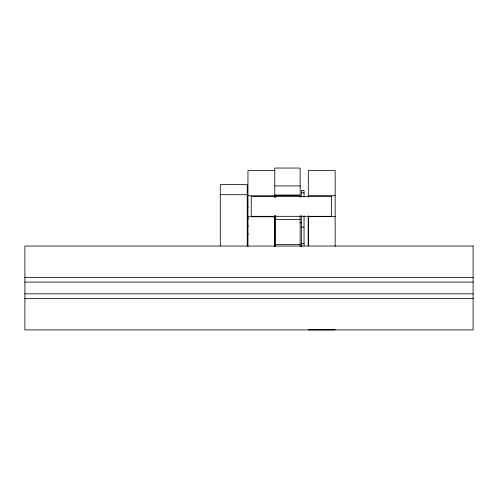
<?xml version="1.0" encoding="UTF-8"?>
<svg xmlns="http://www.w3.org/2000/svg" width="498" height="498" viewBox="0 0 498 498"><rect width="100%" height="100%" fill="white"/><g stroke="black" fill="none" stroke-linecap="round" stroke-linejoin="round"><path stroke-width="0.75" d="M247.948 234.452L247.948 233.438M247.948 226.378L247.948 225.314M247.948 219.425L247.948 217.925M247.948 207.485L247.948 206.882M274.784 246.043L274.778 216.761L247.942 216.761M275.201 246.149L275.201 244.599L300.151 244.599M275.201 215.615L275.201 219.425L300.151 219.425M275.201 197.314L275.201 195.627L300.151 195.627L300.151 197.164M301.52 246.603L301.527 215.746M301.527 196.785L301.533 190.41L304.048 190.417L304.048 196.785M304.035 245.956L304.041 215.746M308.231 245.514L308.237 215.765M275.195 197.177L275.201 195.627L275.189 196.722M247.954 195.776L274.784 195.776M274.784 170.621L247.954 170.621L247.954 246.41M274.784 185.91L300.151 185.91M301.533 192.801L304.048 192.801M220.278 194.699L247.232 194.699M274.784 195.035L300.151 195.035L300.151 168.056L274.784 168.056L274.778 197.345M308.324 195.683L335.16 195.683M335.16 216.649L308.324 216.649L308.324 246.043M299.939 222.793L301.477 222.793M301.527 227.144L304.041 227.144M301.52 243.578L304.035 243.578M24.9 277.486L473.1 277.486M24.9 282.098L473.1 282.098M24.9 293.839L473.1 293.839M24.9 298.451L473.1 298.451M308.324 329.85L335.16 329.85M335.16 246.311L335.16 170.528L308.324 170.528L308.324 197.239M300.151 215.59L300.151 246.541M275.201 215.696L275.189 246.541M274.784 215.696L274.784 246.485M247.232 245.95L247.232 184.634L220.278 184.634L220.278 245.95M331.525 196.617L251.241 196.617L251.241 216.319L331.525 216.319L331.525 196.617M473.1 246.043L24.9 246.043L24.9 329.9L473.1 329.9L473.1 246.043"/></g></svg>
